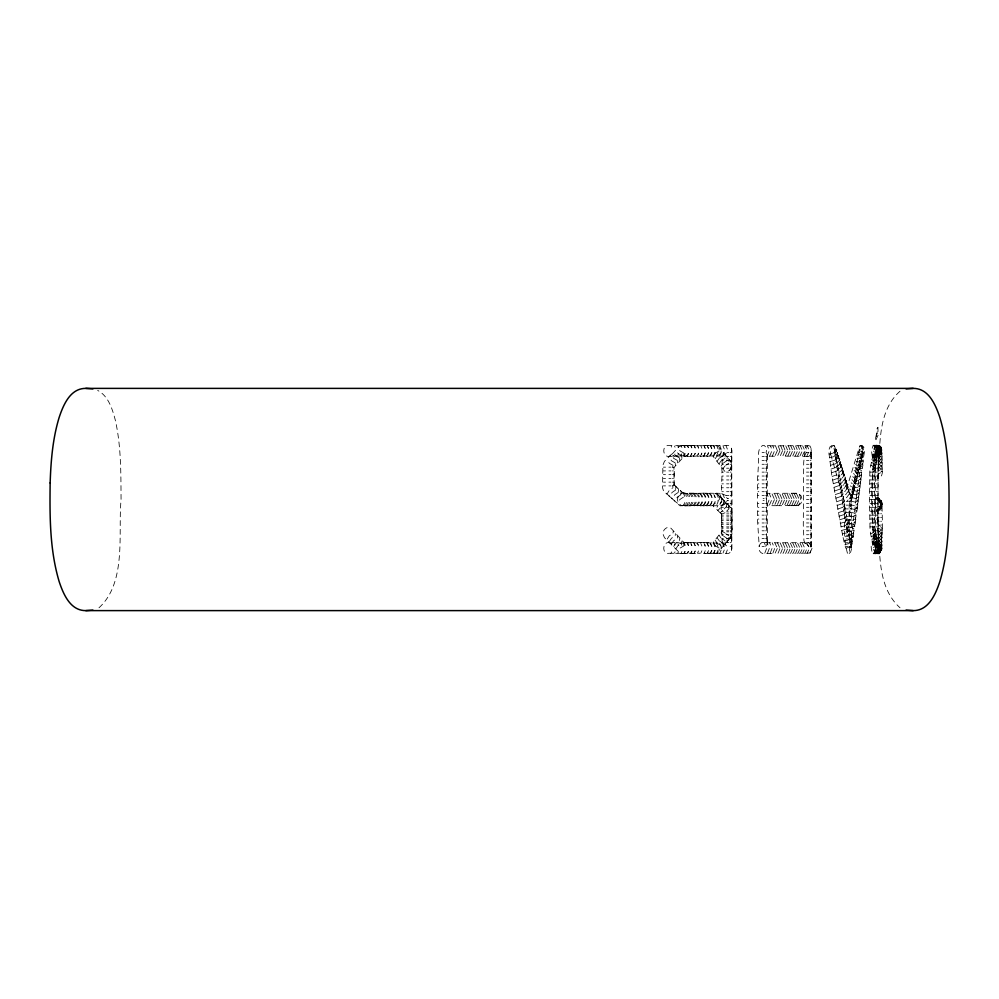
<?xml version="1.0" encoding="UTF-8"?>
<svg xmlns="http://www.w3.org/2000/svg" width="999" height="999" viewBox="0 0 999 999"><rect width="100%" height="100%" fill="white"/><g stroke="black" fill="none" stroke-linecap="round" stroke-linejoin="round"><path stroke-width="0.75" stroke-dasharray="5 3.75" d="M877.846 516.77L878.383 542.519M879.12 509.74L877.796 510.289L877.846 516.745M900.024 391.221C876.66 411.788 880.506 447.752 878.096 476.248L878.021 514.672M878.071 521.328C880.281 550.437 876.485 586.713 900.024 607.779M878.383 456.481L877.984 478.546L881.58 475.674L882.529 472.127L881.817 469.48L881.817 471.565L882.492 469.043L881.78 466.396L881.78 468.469L882.392 462.899L881.667 460.202L881.667 462.287L882.329 459.827L881.605 457.105L881.605 459.19L882.254 456.755L881.518 454.008L881.518 456.093L882.154 453.683L881.418 450.924L881.418 452.997L882.055 450.611L881.106 447.053L879.22 445.179L880.906 447.053L881.855 450.611L880.906 454.17L877.696 456.768L878.021 455.956M875.998 439.772L878.196 434.965L877.884 427.285L875.998 439.772L875.586 438.973M879.22 445.179L878.346 468.543M882.03 506.268L882.529 526.873L881.817 529.52L881.817 527.435L882.492 529.957L881.78 532.604L881.78 530.531L882.454 533.029L881.73 535.701L881.73 533.628L882.392 536.101L881.667 538.798L881.667 536.713L882.329 539.173L881.605 541.895L881.605 539.81L882.254 542.245L881.518 544.992L881.518 542.907L882.154 545.317L881.418 548.076L881.418 546.003L882.055 548.389L881.106 551.947L879.22 553.821L878.346 530.457M872.302 456.768L871.44 450.611L873.188 445.242L875.012 447.053L875.961 450.611L875.012 454.17L872.277 456.805L872.602 456.006C877.584 453.708 874.662 447.714 873.863 445.217C876.835 448.114 877.372 453.621 873.301 455.994L872.464 497.539L873.276 542.994L875.124 544.68L876.348 547.914M877.946 500.499L877.709 497.939L878.97 498.226M878.071 547.714L877.035 544.48L875.211 542.432L874.325 499.5L875.211 456.568L877.097 454.433L878.071 451.286M878.109 475.936L877.984 478.546M877.721 510.377L881.505 507.942L882.529 504.395L881.405 500.836M877.634 547.564L874.749 542.582C870.504 514.273 870.504 484.727 874.749 456.418L877.634 451.436M875.524 438.424L877.247 430.082M880.107 547.215L877.347 542.182L880.681 544.83L881.63 548.389L880.681 551.947L878.808 553.808L880.906 551.947L881.855 548.389L880.906 544.83L878.109 542.182L878.583 543.269M843.106 537.524L845.691 548.151L848.176 547.577M877.659 498.588L877.784 497.927M877.659 498.376L879.157 499.163M851.722 534.29L850.299 547.939L851.26 548.214M830.644 454.308L844.342 501.311C844.942 518.543 842.931 536.5 847.402 553.121L849.175 553.483C851.573 535.551 847.402 516.458 849.924 498.376L859.739 460.726M878.046 542.944L877.696 542.232L878.358 543.294M856.243 498.189L851.722 534.278M849.237 515.359L856.892 462.612L859.577 449.113L860.676 446.029L862 445.379L863.685 447.053L864.635 450.611L862.924 461.113L861.35 461.476M847.689 540.284L849.625 538.923L847.14 531.068L849.25 515.709M856.268 498.051L856.717 494.567M856.742 494.443L862.836 450.611L862 445.379M877.035 428.883L877.247 428.121M878.034 537.487L880.044 538.349M847.502 496.391L849.687 493.394L846.865 488.773L847.164 486.9L859.689 446.053M878.496 509.665L876.697 510.814L878.258 510.551M877.522 510.177L877.422 510.826L878.795 510.551M877.809 542.232L880.406 544.83L881.368 548.389L880.406 551.947L878.808 553.808M875.836 534.415L876.56 541.783L879.42 544.83L880.431 548.389L877.896 553.821L879.782 551.947L880.731 548.389L879.782 544.83L876.647 542.182L877.122 543.381M877.896 553.821L880.107 551.947L881.068 548.389L880.107 544.83L877.509 542.232M859.714 446.004L861.15 445.429L861.975 450.611L859.752 460.689M877.234 453.409L877.234 451.585L878.196 454.52L877.671 546.428L878.358 548.389L877.247 551.947L875.424 553.771L873.738 549.575L870.054 530.744L869.505 501.461L869.867 470.167L874.837 445.741M878.945 499.3L877.134 497.927L878.795 498.226L881.58 500.836M847.14 531.068L834.427 450.499L833.715 446.865L832.08 445.429L830.044 446.815L828.633 450.611L831.83 475.561L842.906 536.9L846.578 536.65M836.987 468.781L838.323 468.781L839.272 472.34L837.025 474.937M777.284 450.861L774.824 456.243M779.894 450.936L777.434 456.218L766.77 456.181L766.345 491.683L767.244 494.867L765.646 495.591M777.309 548.551L774.974 553.496L762.574 553.496C758.104 552.272 757.804 544.93 761.525 542.757L774.824 542.757L777.309 548.226M779.894 548.713L778.134 553.146L775.486 553.196M879.02 547.39L878.121 551.947L876.21 553.808L879.033 551.947L880.082 548.389L879.02 544.83L876.31 542.195L876.76 543.481M877.484 543.356L876.997 542.182L877.197 542.944M878.583 455.731L877.909 456.818M716.608 553.334L728.858 553.371L731.143 551.548L731.955 548.389L731.143 503.409L731.955 450.611L731.143 447.452L728.858 445.629L714.66 445.429M766.633 538.598L766.345 507.317L767.244 504.133L765.646 503.409M873.988 445.741L874.525 445.229L875.761 446.903L877.097 450.611L874.799 455.694M878.908 455.956L881.106 452.035M876.997 510.551L879.607 507.942L880.594 504.395L879.607 500.836L876.997 498.226C874.275 497.814 881.568 501.585 880.231 504.395C881.667 507.267 873.775 511.113 877.372 510.551L879.969 507.942L880.906 504.395L879.969 500.836L877.134 497.927M878.308 509.403L876.323 510.826L876.123 510.189M875.424 553.771L877.634 551.947L878.583 548.389L876.772 542.045M875.686 553.783L876.435 553.384M723.451 546.478L723.663 545.704L717.045 553.334L713.486 553.309M725.137 544.755L725.636 543.244L723.588 545.841M726.785 542.619L727.609 540.784L725.474 543.543M728.458 540.459L729.582 538.324L727.347 541.246M729.22 538.923C734.864 530.519 729.045 518.806 732.105 509.278L731.505 448.389M726.273 495.654L721.241 493.406L721.965 476.036L721.328 474.075L722.102 472.127C721.241 467.544 722.589 463.074 722.015 458.429L722.801 456.481L722.04 456.068L712.724 455.981M672.427 485.889L674.025 485.102L674.138 484.016L673.925 467.594L683.778 456.705L683.915 453.496M810.826 546.428L810.826 452.572M715.159 453.309L713.436 456.843L722.901 469.118L724.987 471.466L729.582 470.404L731.143 468.831L732.105 465.272L731.143 461.725L718.793 446.915L717.045 445.666L713.486 445.691M717.145 455.856L715.159 458.753M719.118 458.391L717.145 461.213M721.078 460.939L719.118 463.673M723.039 463.474L721.078 466.133M715.559 502.959C710.089 504.895 716.233 511.313 717.931 505.444M724.987 466.021L723.039 468.593M720.304 507.929L717.931 510.439L715.334 508.091M767.207 454.995L766.021 452.572L766.62 450.636L765.446 446.753L764.31 445.529L762.574 445.504C756.43 449.138 759.24 458.241 758.503 464.298L757.579 477.984L757.579 521.016L759.215 546.428M876.048 498.563L877.996 498.226L880.606 500.836L881.618 504.395L880.606 507.942M878.308 499.375L876.623 497.939L877.01 498.563M873.188 553.758L875.012 551.947L875.961 548.389L875.012 544.83C867.819 534.615 872.377 565.034 875.798 548.389M873.401 553.384L875.124 552.097L876.473 548.389M873.988 553.259L874.525 553.771L875.761 552.097L877.097 548.389M879.982 450.611L879.02 454.17L876.31 456.805L877.209 445.242L879.033 447.053L880.082 450.611L878.745 454.345L877.022 455.981M877.809 455.669L876.647 456.818L879.782 454.17L880.731 450.611L879.782 447.053L877.896 445.179L880.369 450.611L879.42 454.17L876.585 457.155L876.56 458.991M877.547 456.043L877.347 456.818L880.406 454.17L881.493 450.611L880.406 447.053L878.246 445.192L880.107 447.053L881.268 450.611L879.919 454.37M674.025 485.102L674.313 469.031L673.925 467.594L672.427 467.157M673.95 484.815L683.403 493.294L683.478 496.703M731.505 550.611L732.105 513.186L731.143 509.215L729.07 505.594L717.457 494.08L714.884 493.344M767.244 494.867L767.419 455.107L766.77 456.181M833.154 453.159L835.376 450.611L834.427 447.053L833.079 445.716M834.477 453.309L836.775 450.611L835.826 447.053L833.478 445.392L831.53 446.803L830.556 449.138L830.644 454.295M811.475 546.428L811.475 452.572M833.803 456.78L836.038 454.233L835.089 450.674L834.315 451.073M834.465 460.414L836.687 457.854L835.701 454.27L835.713 455.432M835.476 456.393L837.786 453.671L835.888 449.163L836.575 451.386M836.912 462.837L836.363 457.892L836.363 459.065M836.463 459.465L838.785 456.718L836.9 452.235L837.574 454.458M835.751 467.682L837.999 465.097L837.012 461.513L837.012 462.699L835.102 464.048M837.449 462.549L839.784 459.777M836.388 471.303L838.636 468.718L837.686 465.159L836.413 465.222M838.411 465.621L840.758 462.837L837.911 455.294L838.573 457.53M839.372 468.693L841.732 465.884L839.872 461.438L840.534 463.673M837.649 478.571L839.909 475.961L838.96 472.402L837.562 472.34M840.321 471.778L842.681 468.943M838.273 482.192L840.546 479.582L839.585 476.024L839.572 477.21M841.258 474.85L843.631 472.003L840.846 464.51L841.495 466.745M838.898 485.826L841.17 483.204L840.209 479.645L838.81 479.582M842.182 477.934L844.567 475.049M839.522 489.46L841.782 486.825L840.833 483.266L839.435 483.204M843.094 481.006L845.491 478.109L842.756 470.641L843.393 472.902M840.134 493.094L842.407 490.447L841.458 486.888L840.047 486.825M843.993 484.09L846.403 481.168M840.733 496.715L843.019 494.068L842.07 490.509L840.659 490.447M841.345 500.349L843.631 497.689L842.669 494.13L841.258 494.068M844.892 487.162L847.314 484.228M841.945 503.983L844.23 501.311L843.281 497.764L841.857 497.689M845.766 490.247L848.201 487.275L844.617 476.773L845.241 479.045M842.532 507.617L844.829 504.932L843.88 501.386L842.457 501.311M846.64 493.319L849.088 490.334M843.131 511.238L845.416 508.553L844.48 505.019L843.056 504.932M849.687 494.418L847.339 485.989L847.939 488.274M843.705 514.872L846.016 512.175L845.067 508.641L843.643 508.553M844.292 518.506L846.603 515.796L845.654 512.275L844.23 512.175M844.867 522.14L847.177 519.418L846.24 515.909L844.804 515.796M860.913 465.097L862.412 464.747L863.361 461.476L862.924 459.815L860.913 458.479M845.441 525.761L847.751 523.039L846.815 519.53L845.379 519.418M859.615 475.961L861.101 475.636L862.924 465.097L862.487 463.449L860.476 462.112M859.165 479.582L860.651 479.258L861.6 475.961L861.163 474.338L859.165 473.002M846.003 529.395L848.326 526.66L847.389 523.164L845.953 523.039M858.715 483.204L860.189 482.892L861.15 479.582L860.713 477.972L858.715 476.623M858.266 486.825L859.739 486.525L860.688 483.204L860.264 481.605L858.266 480.257M857.804 490.447L859.277 490.147L860.226 486.825L859.802 485.227L857.804 483.891M846.578 533.029L848.9 530.282L847.964 526.785L846.515 526.66M857.342 494.068L858.803 493.781L859.764 490.447L859.34 488.861L857.342 487.512M856.867 497.689L858.341 497.402L859.29 494.068L858.865 492.495L856.88 491.146M856.393 501.311L857.866 501.036L858.815 497.689L858.391 496.128L856.405 494.78M855.918 504.932L857.379 504.67L858.328 501.311L857.916 499.762L855.931 498.414M855.431 508.553L856.892 508.291L857.854 504.932L857.429 503.384L855.444 502.035M849.637 538.923L848.526 530.419L847.077 530.282M853.958 519.418L855.419 519.18L857.354 508.553L856.942 507.017L854.969 505.669M853.458 523.039L854.907 522.814L855.856 519.418L855.456 517.907L853.483 516.558M850.199 542.557L849.637 537.674L850.524 541.146L850.199 542.557L848.238 543.918M852.946 526.66L854.395 526.436L855.356 523.039L854.957 521.54L852.971 520.192M851.922 533.903L853.371 533.703L854.844 526.66L854.445 525.174L852.472 523.826M851.398 537.524L852.846 537.325L853.795 533.903L853.408 532.43L851.435 531.081M877.284 452.572L877.846 450.611L876.96 447.053L875.424 445.229M878.096 450.611L876.91 454.495M877.671 452.572L878.196 450.611L877.097 447.053M876.772 456.955L878.483 450.611M878.583 451.548L877.397 446.74M878.071 454.17L879.083 450.611L878.071 447.053M879.02 451.61L877.771 446.715M878.571 454.17L879.545 450.611L878.571 447.053M878.121 456.768L878.046 456.056M881.255 504.395L880.306 507.942L877.709 510.551M881.992 504.395L880.856 507.942L877.996 510.551M882.354 504.395L881.343 508.104M874.849 540.009L876.672 537.212L875.461 531.63M877.097 545.079L876.223 539.035M877.721 545.591L877.234 547.415L877.234 545.591M876.96 551.947L877.846 548.389L877.284 546.041L874.799 543.306M878.071 551.947L879.02 548.389L878.071 544.83M879.02 549.388L879.282 548.389M878.571 551.947L879.694 548.389L878.271 544.53M874.749 542.582L877.634 544.83M876.398 552.272L875.161 553.733L877.097 551.947L878.096 548.389L875.361 542.182L878.121 544.83L879.083 548.389M876.31 543.419L875.823 542.195L878.583 544.83M722.04 505.019L721.241 505.594L721.216 509.278L721.965 522.964L721.328 524.925L722.102 526.873C721.028 531.468 722.702 535.926 722.015 540.571L722.801 542.519L722.04 542.932L712.724 543.019M682.492 445.404L678.658 446.865L671.191 455.144M675.037 453.996L674.55 455.182M673.014 465.971L672.752 467.157M675.212 463.474L675.411 465.334M678.458 453.871L677.896 455.219M677.397 460.976L677.572 462.874M679.57 458.491L679.732 460.414M681.855 453.758L681.231 455.257M681.743 455.994L681.867 457.942M684.765 453.633L684.065 455.294M685.227 453.646L684.54 455.294M688.224 453.509L687.449 455.344M688.586 453.521L687.824 455.319M691.658 453.384L690.821 455.382M691.932 453.409L691.096 455.357M695.079 453.259L694.755 454.607M695.254 453.296L694.168 455.419M684.765 502.522L684.065 504.183M686.463 502.522L685.764 504.17M701.448 454.345L701.835 453.059L700.799 455.494M671.615 551.885L671.191 552.922M688.224 502.397L687.449 504.233M689.722 502.41L688.96 504.208M704.67 454.345L705.094 452.947M675.037 551.773L674.55 552.959M705.219 452.884L703.995 455.507M691.658 502.272L690.821 504.27M692.969 502.297L692.145 504.245M708.341 452.834L707.866 454.595M708.553 452.772L707.18 455.544M678.458 551.66L677.896 552.996M695.079 502.147L694.168 504.308M696.191 502.185L695.304 504.283M711.563 452.709L710.326 455.581M711.862 452.647L710.589 455.606M681.855 551.535L681.231 553.034M698.476 502.022L697.489 504.345M699.4 502.085L698.451 504.308M714.76 452.597L713.461 455.606M684.765 551.411L684.065 553.084M715.159 452.522L714.435 454.795M685.227 551.423L684.54 553.071M701.86 501.898L700.799 504.383M702.597 501.973L701.573 504.345M717.944 452.485L716.57 455.644M688.224 551.286L687.449 553.121M688.586 551.311L687.824 553.109M705.219 501.785L704.083 504.42M705.769 501.86L704.682 504.383M721.103 452.372L719.667 455.681M691.658 551.161L690.821 553.159M691.932 551.186L691.096 553.134M708.553 501.66L707.354 504.458M708.915 501.748L707.767 504.42M724.238 452.26L722.739 455.719M695.079 551.036L694.168 553.196M695.254 551.073L694.355 553.171M711.862 501.535L710.589 504.495M712.05 501.635L710.838 504.445M722.764 456.343L727.347 452.147M698.476 550.911L697.489 553.234L704.095 553.296M715.159 501.411L713.81 504.532M701.86 550.786L700.811 553.246M718.244 501.423L716.907 504.52M704.67 552.135L705.219 550.674M721.315 501.311L719.917 504.545M708.553 550.549L707.18 553.296M724.362 501.211L722.901 504.582M711.563 550.499L710.426 553.221L708.403 553.571M711.862 550.424L710.626 553.271L707.205 553.271M714.76 550.374L713.561 553.259M715.159 550.299L713.848 553.309L710.426 553.221M717.944 550.262L716.695 553.271M719.143 549.188L719.143 550.474M721.141 546.79L721.141 548.014M721.103 550.149L719.829 553.246M723.114 544.38L723.114 545.554M725.087 541.982L725.087 543.081M727.06 539.585L727.06 540.621M724.238 550.037L722.964 553.184M729.008 537.175L728.82 537.962M727.347 549.925L726.011 553.234M766.47 503.409L766.558 499.65M782.454 451.024L780.182 456.106L777.572 456.131M784.977 451.136L782.766 456.068L780.169 456.143M787.487 451.248L785.314 456.031L782.741 456.156M774.437 499.675L772.065 505.057M789.959 451.348L787.836 455.994M776.985 499.775L774.662 505.019M792.394 451.461L790.334 455.969M779.495 499.887L777.234 504.994M794.804 451.573L792.806 455.931M781.992 499.987L779.769 504.957M797.19 451.698L795.241 455.894M784.465 500.099L782.292 504.932M799.55 451.81L797.652 455.856M786.9 500.199L784.777 504.895M801.872 451.923L800.037 455.819M789.31 500.299L787.249 504.857M804.17 452.035L802.384 455.794M791.695 500.412L789.685 504.832M806.43 452.147L804.707 455.756M808.666 452.26L806.992 455.719M794.055 500.524L792.095 504.795M796.39 500.624L794.467 504.757M782.454 548.801L780.694 553.184L778.134 553.146M798.688 500.736L796.827 504.732M784.977 548.913L783.228 553.209L780.694 553.184M787.487 549.025L785.763 553.196L783.228 553.209M789.959 549.138L788.298 553.159L785.763 553.196M792.394 549.25L790.733 553.196L788.298 553.159M794.804 549.363L793.169 553.221L790.733 553.196M797.19 549.475L795.579 553.209L793.169 553.221M799.55 549.587L798.001 553.171L795.579 553.209M801.872 549.7L800.311 553.221L798.001 553.171M804.17 549.812L802.622 553.234L800.311 553.221M806.43 549.925L804.932 553.234L802.622 553.234M808.666 550.037L807.217 553.184L804.932 553.234M841.782 478.721L841.121 479.383M842.719 481.743L842.02 482.455M843.656 484.777L842.906 485.526M844.567 487.799L843.78 488.586M845.479 490.834L844.642 491.658M846.378 493.856L845.504 494.73M847.252 496.878L846.34 497.802M848.126 499.937L847.177 500.874M878.071 456.768L880.681 454.17L881.63 450.611L880.681 447.053L878.596 445.229M715.159 546.478L713.436 542.157L721.977 531.231L724.987 532.979M878.583 454.17L875.823 456.805L876.76 455.519M877.097 453.921L876.91 456.193M877.634 452.984L878.121 451.498M876.772 456.693L875.461 467.37M878.121 452.947L878.571 451.361M876.435 459.478L876.21 461.788M878.583 452.897L879.033 451.423M876.086 462.25L875.074 470.167M880.107 451.785L879.008 454.458M880.406 451.848L879.32 454.458M875.349 467.794L875.349 531.206M880.681 451.91L879.607 454.445M874.962 470.566L874.699 471.191L876.672 461.788L874.849 458.991M880.306 505.444L879.132 508.254M880.606 505.506L879.457 508.254M880.856 505.581L879.807 508.154M881.081 505.644L878.558 509.428M881.255 505.719L880.231 508.166M881.255 506.218L881.78 504.395L880.856 500.836L878.258 498.226M881.58 505.931L880.394 508.179M876.96 551.336L877.634 549.213M877.247 551.336L878.071 549.063M876.76 552.297L878.121 549.275M878.571 549.138L877.409 552.122M878.121 550.724L878.845 548.389L878.121 546.053M878.583 550.674L879.033 549.2M879.42 549.45L878.271 552.247M879.782 549.512L878.658 552.247M880.107 549.562L879.008 552.247M880.406 549.625L879.32 552.235M880.681 549.687L879.607 552.235M880.906 549.75L879.869 552.222M881.106 549.812L880.094 552.222M717.757 510.439L721.465 514.11L721.977 531.231M726.248 503.409L721.927 505.132M876.41 456.768L876.185 455.944M873.301 455.994L872.951 456.805L875.698 454.17L876.647 450.611L875.698 447.053L873.863 445.217M875.698 547.976L874.462 544.692L872.602 542.994L872.951 542.195L875.698 544.83L876.647 548.389L875.698 551.947L873.863 553.783M875.886 497.927L875.224 504.395L875.948 510.826M726.535 506.543L724.175 508.891M877.409 454.345L878.071 452.859M878.571 452.809L877.771 454.508M876.523 552.097L877.097 550.799M876.935 552.022L877.534 550.686M878.571 550.586L877.771 552.285M675.961 486.563L675.636 489.46M677.759 488.099L678.658 489.298L678.259 491.87M680.244 490.359L681.243 491.658L680.881 494.293M719.405 496.79L719.317 499.637L716.658 501.848M721.79 499.163L721.715 501.998L719.18 504.195M724.163 501.548L724.088 504.358L721.69 506.543M726.523 503.933L726.523 506.481M728.87 506.306L728.87 508.766M767.207 544.005L765.659 546.428M878.121 447.053L875.686 445.217L877.534 447.053L878.583 450.611L877.634 454.17L874.749 456.418M727.384 460.389L723.688 462.837M728.908 508.891L726.548 511.238L728.808 511.238M877.209 445.242L877.846 446.74M880.431 450.611L878.246 445.192M874.874 456.805L877.534 454.033L877.572 452.572M878.121 454.17L875.461 456.768L875.149 456.118M875.861 456.768L875.574 456.006M860.189 458.341L860.876 457.842M875.274 542.232L875.611 542.944M671.615 454.108L664.435 461.351L662.874 465.272L662.549 487.762L663.761 491.783L667.107 493.881L669.442 490.109L672.901 487.762M871.727 459.69L873.888 460.639M872.801 454.27L874.649 455.057M851.61 497.49L852.209 495.367L850.037 493.394M857.754 467.782L858.728 467.07M807.217 553.184L810.027 552.971L811.313 548.389L810.289 544.63L808.541 542.607L774.924 542.819M785.289 456.131L808.541 456.393L810.289 454.37L811.313 450.611L810.576 446.928L808.715 445.442L805.406 447.577L803.696 462.35L803.296 524.925L803.933 540.571L806.43 546.853M667.195 539.01L669.367 535.701L672.926 533.728M669.367 541.47L671.528 538.174L675.124 536.163M671.528 543.943L673.688 540.634L677.322 538.611M673.688 546.403L675.836 543.106L679.507 541.058M675.836 548.863L677.984 545.579L681.68 543.506M683.915 545.504L683.778 542.295L670.928 528.196C666.92 525.661 662.974 529.757 662.874 533.728L664.435 537.649L677.984 551.136L680.107 548.051L683.853 545.941M873.563 456.718L874.912 456.481M697.489 455.457L698.551 453.171L698.114 454.607M704.083 455.532L704.77 454.595M769.567 456.206L772.04 450.611L770.866 446.753L769.705 445.542L764.759 445.804M704.77 552.372L703.995 553.284L705.381 553.596M767.095 504.707L769.242 499.537L767.095 494.293M769.442 505.082L771.865 499.575L769.442 493.918M764.759 553.196L766.633 548.401L764.26 542.769M767.507 553.159L769.342 548.389L767.02 542.819M770.192 553.171L772.04 548.389L769.567 542.794M772.839 553.196L774.687 548.414L772.202 542.769M877.959 454.333L876.735 455.594M878.271 454.47L879.694 450.611L878.271 446.753M875.062 445.542L877.247 447.053M876.323 445.741L876.722 445.217L878.583 447.053M876.722 445.217L876.21 445.192M766.133 498.526L766.47 495.591M729.582 470.404L731.718 465.272L730.144 460.714M726.523 501.461L727.372 500.474M706.455 543.094L713.224 542.794M696.902 543.256L697.564 542.557L703.471 542.707M700.112 542.707L704.07 542.532M703.883 542.532L710.701 542.607M680.656 445.679L667.195 445.604C660.963 447.577 663.998 458.778 670.054 456.006L670.579 455.457M670.054 456.006L671.041 456.543L673.925 455.494M673.451 456.006L674.35 456.555L677.26 455.532M676.798 456.043L677.672 456.568L680.581 455.569M680.157 456.043L683.89 455.619M684.053 456.493L686.887 455.619M684.889 456.393L687.175 455.656M690.434 455.694L690.746 456.518L693.681 455.731M693.581 455.706L693.681 456.368M696.902 455.744L697.564 456.443L700.199 455.794M703.296 455.856L704.07 456.468M703.471 455.831L700.711 456.468M706.455 455.906L707.379 456.443M703.296 456.293L706.73 455.881M709.602 455.944L713.161 455.969M709.952 455.919L707.105 456.443M683.516 504.47C682.642 507.592 691.932 504.507 694.53 505.831M685.014 504.545L684.315 505.307L685.014 505.831M686.887 504.507C685.951 507.242 694.642 504.945 697.065 505.482L697.664 504.707M688.211 504.582L687.524 505.494M690.247 504.545L689.547 505.482M691.383 504.62L690.721 505.506M693.581 504.595L692.906 505.482M694.53 504.67L693.905 505.506M696.902 504.632C694.992 506.893 699.899 504.882 700.786 505.831M700.199 504.682L700.199 505.831L703.496 505.656M700.786 504.745L700.199 505.519M703.471 504.72L702.884 505.506L703.883 505.831M703.883 504.782L703.321 505.531M706.73 504.77L706.156 505.506L706.955 505.819M706.955 504.82L706.605 505.656M709.715 505.656L709.952 504.807M713.161 504.857L713.049 505.806L721.241 505.594M670.579 543.543L670.054 542.994C663.998 540.222 660.963 551.423 667.195 553.396L670.579 553.234M670.579 553.334L673.925 553.271M684.053 542.507L690.434 543.306M684.889 542.607L687.175 542.607M687.412 542.494L690.434 542.594M690.746 542.482L693.681 542.632M719.143 448.526L719.143 449.812M721.141 450.986L721.141 452.21M723.114 453.446L723.114 454.62M725.087 455.919L725.087 457.018M727.06 458.379L727.06 459.415M729.008 460.851L729.008 461.825M673.251 531.193L673.014 533.029M675.411 533.666L675.212 535.526M677.572 536.126L677.397 538.024M679.732 538.586L679.57 540.509M681.867 541.058L681.743 543.006M809.078 456.131L811.051 454.17L812 450.611L810.027 446.029M730.144 538.286L732.105 533.728L732.105 511.238L731.143 507.679L729.07 505.594M776.835 505.694L766.795 505.656M779.27 505.706L776.96 505.606M829.482 457.867L833.278 456.78M781.68 505.719L779.37 505.644M862.786 454.17L862.249 454.695L862.711 452.322L860.763 450.611M860.738 463.336L860.164 463.911L860.639 461.55L858.653 459.777M859.315 469.443L858.715 470.054L859.215 467.694L857.192 465.884M873.988 456.518L876.348 454.17L877.297 450.611L876.348 447.053L874.525 445.229M857.854 475.561L857.229 476.186L857.729 473.838L855.681 472.003M877.509 456.768L880.107 454.17L881.068 450.611L879.607 446.765M857.105 478.608L856.455 479.258L856.98 476.91L854.907 475.049M876.223 459.965L877.384 456.193L876.91 454.408M856.343 481.668L855.693 482.33L856.218 479.995L854.12 478.109M854.794 487.774L854.108 488.461L854.644 486.138L852.522 484.228M853.995 490.834L853.296 491.533L853.845 489.21L851.697 487.275M853.196 493.893L852.484 494.605L853.034 492.282L850.873 490.334M851.648 497.677L852.384 496.94M851.548 499.999L850.811 500.736L851.385 498.439L850.411 497.589L848.351 499.475M810.027 552.971L812 548.389L811.051 544.83L809.078 542.869M878.471 510.551L881.081 507.942L882.217 504.395L881.255 500.836L878.471 498.226M878.658 510.551L881.455 507.892L881.455 506.268M849.175 553.483L850.711 551.947L851.672 548.389L851.16 546.503L853.271 537.524L852.884 536.063L850.911 534.715M874.525 553.771L876.348 551.947L877.297 548.389L876.323 542.232M876.722 553.783L878.583 551.947M788.91 505.731L789.547 505.307L781.942 505.581M791.22 505.756L791.957 505.269L789.098 505.606M793.543 505.756L794.342 505.232L791.42 505.619M795.891 505.756L796.702 505.194L793.768 505.606M670.054 542.994L674.35 542.445L677.26 543.468M676.798 542.957L677.672 542.432L680.581 543.431M680.157 542.957L683.89 543.381M683.516 542.981L684.452 542.507M862.249 454.233L863.685 453.858M861.762 457.854L863.261 457.48M876.048 453.646L877.247 452.959M860.489 468.718L861.975 468.369M860.052 472.34L861.538 472.003M880.581 453.371L881.205 452.997M880.356 456.755L881.293 456.093M880.456 459.827L881.38 459.19M880.544 462.899L881.443 462.287M880.619 465.971L881.505 465.372M880.681 469.043L881.543 468.469M880.731 472.127L881.58 471.565M854.944 512.175L856.405 511.925M854.457 515.796L855.906 515.559M852.434 530.282L853.883 530.069M847.127 536.65L849.063 535.302M850.998 541.033L852.322 540.958M850.649 544.492L851.785 544.58L851.822 543.331L850.199 542.295M848.775 547.552L849.812 546.59M873.663 531.63L874.962 530.519M874.075 534.415L875.349 533.329M880.818 529.957L881.58 529.52M874.462 537.212L875.723 536.151M880.793 533.029L881.543 532.604M880.756 536.101L881.505 535.701M875.224 542.807L876.435 541.783M880.718 539.173L881.443 538.798M875.586 545.591L876.772 544.592M880.656 542.245L881.38 541.895M875.936 548.389L877.097 547.415M881.493 548.389L880.519 545.317L881.293 544.992M880.506 548.389L881.205 548.076M770.192 445.829L807.354 445.679M722.652 510.414L720.379 512.749M724.987 512.787L721.465 514.11M829.932 461.65L833.928 460.414M830.494 465.359L834.577 464.048M831.031 469.08L835.214 467.682M831.568 472.789L835.863 471.303M832.167 476.461L836.488 474.937M832.804 480.082L837.125 478.571M833.428 483.703L837.749 482.192M834.053 487.325L838.361 485.826M834.677 490.946L838.985 489.46M835.289 494.567L839.597 493.094M835.901 498.189L840.196 496.715M836.513 501.81L840.796 500.349M837.137 505.419L841.395 503.983M837.761 509.028L841.995 507.617M838.373 512.624L842.582 511.238M838.998 516.221L843.168 514.872M839.61 519.817L843.743 518.506M840.246 523.401L844.317 522.14M840.946 526.91L844.892 525.761M841.645 530.432L845.454 529.395M876.31 455.494L875.299 456.818M877.122 455.619L876.647 456.818M877.721 455.969L878.358 455.706M716.071 494.055L716.071 493.194L721.241 493.406M835.713 454.295L834.852 454.695M836.325 457.904L835.351 458.179M836.975 461.526L835.851 461.663M839.547 476.011L838.186 475.961M859.315 461.538L860.164 460.914M858.528 464.672L859.452 463.986M881.106 450.999L880.506 450.611M857.991 470.142L856.967 470.841M875.936 457.205L874.4 458.229M881.293 454.008L880.581 453.683M857.254 473.214L856.18 473.901M875.574 460.015L873.95 461.026M879.944 457.579L878.121 458.479M881.38 457.105L880.656 456.755M856.493 476.286L855.419 476.96M875.199 462.824L873.488 463.823M879.12 461.326L880.044 460.651M881.443 460.202L880.718 459.827M854.819 480.019L855.718 479.358M874.824 465.634L873.051 466.62M878.421 464.21L880.131 463.723M854.944 482.43L853.908 483.079M874.425 468.456L872.639 469.43M881.443 463.336L880.756 462.899M854.157 485.502L853.109 486.138M874.025 471.266L872.726 472.19M879.27 467.482L880.206 466.783M881.543 466.396L880.793 465.971M853.346 488.573L852.322 489.198M880.281 469.855L878.021 470.904M881.543 469.505L880.818 469.043M852.534 491.645L851.523 492.257M880.331 472.927L877.959 474.013M851.71 494.717L850.723 495.317M850.873 497.802L849.924 498.376M850.024 500.874L849.15 501.411M849.063 534.053L848.351 534.453M873.089 532.792L870.716 533.841M873.501 535.576L871.215 536.6M880.419 530.744L878.371 531.743M873.888 538.361L871.752 539.36M878.421 534.79L880.406 533.816M874.275 541.158L872.314 542.095M880.369 536.888L878.496 537.837M874.649 543.943L872.864 544.83M880.319 539.947L878.645 540.846M875.012 546.74L873.426 547.564M880.269 543.019L878.795 543.856M875.361 549.525L874 550.299M880.194 546.091L878.945 546.903M879.095 549.912L880.119 549.163M698.501 493.344L703.883 493.169M705.232 493.344L709.715 493.344M695.217 493.344L702.547 493.344M703.471 494.28L703.471 493.169L708.578 493.344M682.779 492.669L686.163 493.543L696.116 493.344L697.664 494.293M684.315 505.457L681.817 505.856L678.583 503.484L677.297 499.5L678.583 495.516L681.817 493.144L694.53 493.169M718.993 450.999L715.421 453.059M720.966 453.484L717.494 455.494M722.939 455.956L719.567 457.942M675.549 490.109L672.065 492.457L669.805 496.241L666.133 493.581M724.899 458.429L721.64 460.389M678.184 492.457L674.687 494.805L672.402 498.613L668.806 495.954M680.806 494.805L677.297 497.152L674.974 500.974L671.478 498.339M728.795 463.374L725.736 465.272M683.428 497.152L679.882 499.5L677.609 503.284L674.05 500.686M832.629 453.159L829.058 454.095M846.016 533.029L842.444 533.903M847.127 540.284L844.018 541.046M847.676 543.918L844.854 544.605M772.202 456.231L774.687 450.636L772.839 445.804M98.976 607.779C126.935 582.342 117.932 533.141 121.066 499.5C120.879 473.026 121.166 446.191 115.335 420.217C112.363 409.091 108.566 396.178 97.665 390.384M796.128 505.569L798.613 505.344L800.836 500.087L799.924 495.629L798.139 493.231L766.795 493.344M709.952 494.193L709.952 493.206L714.997 493.344M878.046 461.613L880.369 462.112M878.071 464.697L879.045 464.398M878.084 467.794L880.419 468.256M708.403 445.429L711.95 445.442M837.624 465.147L837.661 466.321M798.139 505.769L801.123 503.059L802.085 499.5L801.123 495.941L798.139 493.231M700.749 445.729L704.095 445.704L704.77 446.628M705.381 445.404L703.983 445.704L705.219 448.326M707.18 445.704L708.691 445.429M710.351 445.716L713.848 445.691L715.159 448.701M698.551 448.039L697.489 445.766L702.11 445.404M690.247 542.594L690.933 542.482M682.754 505.444L680.107 505.856L676.66 503.059M692.319 445.392L688.786 445.404M693.98 445.716L697.502 445.741M680.656 553.321L673.925 553.321M682.017 553.596L689.073 553.596M687.412 456.506L690.933 456.518M696.665 456.031L693.581 456.368M685.027 505.656L686.163 505.457M695.217 505.656L696.253 505.469M694.118 553.296L687.137 553.271M701.947 505.656L702.884 505.506M705.232 505.656L706.43 505.531M708.366 505.656L709.502 505.407M683.666 445.729L687.462 445.716M705.194 553.596L707.367 553.296L708.066 552.122M699.312 505.656L697.065 505.482M703.471 505.831L705.631 505.656M706.73 505.819L708.578 505.656M709.952 505.794L712.836 505.656M876.435 433.341L877.247 433.341M878.945 452.097L880.194 452.909M727.222 452.572L728.808 452.572M730.169 452.572L731.143 452.572M762.075 452.572L764.285 452.572M806.493 452.572L808.703 452.572M810.077 452.572L811.051 452.572M860.738 454.845L858.591 454.408M726.585 456.481L728.808 456.481M730.169 456.481L731.143 456.481M762.075 456.481L764.285 456.481M765.646 456.481L766.633 456.481M806.493 456.481L808.703 456.481M810.077 456.481L811.051 456.481M876.273 456.481L877.247 456.481M722.539 460.389L723.388 460.389M726.585 460.389L728.808 460.389M730.169 460.389L731.143 460.389M762.075 460.389L764.285 460.389M765.646 460.389L766.633 460.389M806.493 460.389L808.703 460.389M810.077 460.389L811.051 460.389M873.326 460.389L874.912 460.389M876.273 460.389L877.247 460.389M722.364 464.298L723.388 464.298M726.585 464.298L728.808 464.298M730.169 464.298L731.143 464.298M762.075 464.298L764.285 464.298M765.646 464.298L766.633 464.298M806.493 464.298L808.703 464.298M810.077 464.298L811.051 464.298M873.151 464.298L874.912 464.298M876.273 464.298L877.247 464.298M663.398 467.157L665.521 467.157M668.88 467.157L671.003 467.157M722.24 468.206L723.388 468.206M726.585 468.206L728.808 468.206M730.169 468.206L731.143 468.206M762.075 468.206L764.285 468.206M765.646 468.206L766.633 468.206M806.493 468.206L808.703 468.206M810.077 468.206L811.051 468.206M873.014 468.206L874.912 468.206M876.273 468.206L877.247 468.206M663.398 470.904L665.521 470.904M668.88 470.904L671.003 470.904M672.427 470.904L673.363 470.904M722.102 472.127L723.388 472.127M726.585 472.127L728.808 472.127M730.169 472.127L731.143 472.127M762.075 472.127L764.285 472.127M765.646 472.127L766.633 472.127M806.493 472.127L808.703 472.127M810.077 472.127L811.051 472.127M870.017 472.127L874.912 472.127M876.273 472.127L877.247 472.127M858.578 473.002L855.581 472.34M663.398 474.65L665.521 474.65M668.88 474.65L671.003 474.65M672.427 474.65L673.363 474.65M721.965 476.036L723.388 476.036M726.585 476.036L728.808 476.036M730.169 476.036L731.143 476.036M758.129 476.036L758.865 476.036M762.075 476.036L764.285 476.036M765.646 476.036L766.633 476.036M806.493 476.036L808.703 476.036M810.077 476.036L811.051 476.036M870.017 476.036L872.227 476.036M872.726 476.036L874.912 476.036M876.273 476.036L877.247 476.036M663.398 478.396L665.521 478.396M668.88 478.396L671.003 478.396M672.427 478.396L673.363 478.396M721.927 479.945L723.388 479.945M726.585 479.945L728.808 479.945M730.169 479.945L731.143 479.945M758.104 479.945L758.865 479.945M762.075 479.945L764.285 479.945M765.646 479.945L766.633 479.945M806.493 479.945L808.703 479.945M810.077 479.945L811.051 479.945M870.017 479.945L872.227 479.945M872.689 479.945L874.912 479.945M876.273 479.945L877.247 479.945M663.398 482.142L665.521 482.142M668.88 482.142L671.003 482.142M672.427 482.142L673.363 482.142M721.902 483.853L723.388 483.853M726.585 483.853L728.808 483.853M730.169 483.853L731.143 483.853M758.066 483.853L758.865 483.853M762.075 483.853L764.285 483.853M765.646 483.853L766.633 483.853M806.493 483.853L808.703 483.853M810.077 483.853L811.051 483.853M870.017 483.853L872.227 483.853M872.689 483.853L874.912 483.853M876.273 483.853L877.247 483.853M834.452 445.679L846.54 485.839M663.398 485.889L665.521 485.889M668.88 485.889L671.003 485.889M721.877 487.762L723.388 487.762M726.585 487.762L728.808 487.762M730.169 487.762L731.143 487.762M758.041 487.762L758.865 487.762M762.075 487.762L764.285 487.762M765.646 487.762L766.633 487.762M806.493 487.762L808.703 487.762M810.077 487.762L811.051 487.762M870.017 487.762L872.227 487.762M872.689 487.762L874.912 487.762M876.273 487.762L877.247 487.762M845.791 485.339L847.427 488.911M721.84 491.683L723.388 491.683M726.585 491.683L728.808 491.683M730.169 491.683L731.143 491.683M758.016 491.683L758.865 491.683M762.075 491.683L764.285 491.683M765.646 491.683L766.633 491.683M806.493 491.683L808.703 491.683M810.077 491.683L811.051 491.683M870.017 491.683L872.227 491.683M872.689 491.683L874.912 491.683M876.273 491.683L877.247 491.683M726.585 495.591L728.808 495.591M730.169 495.591L731.143 495.591M757.991 495.591L758.865 495.591M762.075 495.591L764.285 495.591M806.493 495.591L808.703 495.591M810.077 495.591L811.051 495.591M870.017 495.591L872.227 495.591M872.689 495.591L874.912 495.591M876.273 495.591L877.247 495.591M727.572 498.526L728.671 498.526M763.049 498.526L764.16 498.526M806.493 499.5L808.703 499.5M810.077 499.5L811.051 499.5M870.017 499.5L872.227 499.5M872.689 499.5L874.912 499.5M876.273 499.5L877.247 499.5M727.572 500.474L728.671 500.474M763.049 500.474L764.16 500.474M846.228 501.386L848.363 501.386M849.774 501.386L850.711 501.386M726.585 503.409L728.808 503.409M730.169 503.409L731.143 503.409M757.991 503.409L758.865 503.409M762.075 503.409L764.285 503.409M806.493 503.409L808.703 503.409M810.077 503.409L811.051 503.409M870.017 503.409L872.227 503.409M872.689 503.409L874.912 503.409M876.273 503.409L877.247 503.409M846.228 505.144L848.363 505.144M849.774 505.144L850.711 505.144M877.971 506.268L879.22 506.268M880.643 506.268L881.58 506.268M721.84 507.317L723.388 507.317M726.585 507.317L728.808 507.317M730.169 507.317L731.143 507.317M758.016 507.317L758.865 507.317M762.075 507.317L764.285 507.317M765.646 507.317L766.633 507.317M806.493 507.317L808.703 507.317M810.077 507.317L811.051 507.317M870.017 507.317L872.227 507.317M872.689 507.317L874.912 507.317M876.273 507.317L877.247 507.317M846.228 508.903L848.363 508.903M849.774 508.903L850.711 508.903M877.996 510.014L879.22 510.014M880.643 510.014L881.58 510.014M721.877 511.238L723.388 511.238M730.169 511.238L731.143 511.238M758.041 511.238L758.865 511.238M762.075 511.238L764.285 511.238M765.646 511.238L766.633 511.238M806.493 511.238L808.703 511.238M810.077 511.238L811.051 511.238M870.017 511.238L872.227 511.238M872.689 511.238L874.912 511.238M876.273 511.238L877.247 511.238M846.228 512.662L848.363 512.662M849.774 512.662L850.711 512.662M726.673 513.111L728.795 513.111M730.207 513.111L731.143 513.111M877.821 513.761L879.22 513.761M880.643 513.761L881.58 513.761M721.902 515.147L723.388 515.147M726.585 515.147L728.808 515.147M730.169 515.147L731.143 515.147M758.066 515.147L758.865 515.147M762.075 515.147L764.285 515.147M765.646 515.147L766.633 515.147M806.493 515.147L808.703 515.147M810.077 515.147L811.051 515.147M870.017 515.147L872.227 515.147M872.689 515.147L874.912 515.147M876.273 515.147L877.247 515.147M846.228 516.421L848.363 516.421M849.774 516.421L850.711 516.421M721.877 516.858L723.313 516.858M726.673 516.858L728.795 516.858M730.207 516.858L731.143 516.858M877.846 517.507L879.22 517.507M880.643 517.507L881.58 517.507M721.927 519.055L723.388 519.055M726.585 519.055L728.808 519.055M730.169 519.055L731.143 519.055M758.104 519.055L758.865 519.055M762.075 519.055L764.285 519.055M765.646 519.055L766.633 519.055M806.493 519.055L808.703 519.055M810.077 519.055L811.051 519.055M870.017 519.055L872.227 519.055M872.689 519.055L874.912 519.055M876.273 519.055L877.247 519.055M846.228 520.179L848.363 520.179M849.774 520.179L850.711 520.179M721.915 520.604L723.313 520.604M726.673 520.604L728.795 520.604M730.207 520.604L731.143 520.604M877.884 521.253L879.22 521.253M880.643 521.253L881.58 521.253M721.965 522.964L723.388 522.964M726.585 522.964L728.808 522.964M730.169 522.964L731.143 522.964M758.129 522.964L758.865 522.964M762.075 522.964L764.285 522.964M765.646 522.964L766.633 522.964M806.493 522.964L808.703 522.964M810.077 522.964L811.051 522.964M870.017 522.964L872.227 522.964M872.726 522.964L874.912 522.964M876.273 522.964L877.247 522.964M846.228 523.951L848.363 523.951M849.774 523.951L850.711 523.951M721.977 524.35L723.313 524.35M726.673 524.35L728.795 524.35M730.207 524.35L731.143 524.35M879.22 524.999L878.009 524.999L880.331 526.073M880.643 524.999L881.58 524.999M870.017 526.873L872.726 526.81L874.025 527.734M722.102 526.873L723.388 526.873M726.585 526.873L728.808 526.873M730.169 526.873L731.143 526.873M762.075 526.873L764.285 526.873M765.646 526.873L766.633 526.873M806.493 526.873L808.703 526.873M810.077 526.873L811.051 526.873M872.864 526.873L874.912 526.873M876.273 526.873L877.247 526.873M881.58 527.435L880.731 526.873M846.228 527.709L848.363 527.709M849.774 527.709L850.711 527.709M722.115 528.096L723.313 528.096M726.673 528.096L728.795 528.096M730.207 528.096L731.143 528.096M872.639 529.57L874.425 530.544M722.24 530.794L723.388 530.794M726.585 530.794L728.808 530.794M730.169 530.794L731.143 530.794M762.075 530.794L764.285 530.794M765.646 530.794L766.633 530.794M806.493 530.794L808.703 530.794M810.077 530.794L811.051 530.794M873.014 530.794L874.912 530.794M876.273 530.794L877.247 530.794M846.228 531.468L848.363 531.468M849.774 531.468L850.711 531.468M726.673 531.843L728.795 531.843M730.207 531.843L731.143 531.843M873.051 532.38L874.824 533.366M722.364 534.702L723.388 534.702M726.585 534.702L728.808 534.702M730.169 534.702L731.143 534.702M762.075 534.702L764.285 534.702M765.646 534.702L766.633 534.702M806.493 534.702L808.703 534.702M810.077 534.702L811.051 534.702M873.151 534.702L874.912 534.702M876.273 534.702L877.247 534.702M846.228 535.227L848.363 535.227M849.774 535.227L850.711 535.227M873.488 535.177L875.199 536.176M873.95 537.974L875.574 538.985M722.539 538.611L723.388 538.611M726.585 538.611L728.808 538.611M730.169 538.611L731.143 538.611M762.075 538.611L764.285 538.611M765.646 538.611L766.633 538.611L767.419 543.893L767.244 504.133M806.493 538.611L808.703 538.611M810.077 538.611L811.051 538.611M873.326 538.611L874.912 538.611M876.273 538.611L877.247 538.611M846.228 538.985L848.363 538.985M849.774 538.985L850.711 538.985M881.38 539.81L880.456 539.173M874.4 540.771L875.936 541.795M726.585 542.519L728.808 542.519M730.169 542.519L731.143 542.519M762.075 542.519L764.285 542.519M765.646 542.519L766.633 542.519M806.493 542.519L808.703 542.519M810.077 542.519L811.051 542.519M874.912 542.519L873.563 542.282M876.273 542.519L877.247 542.519M846.228 542.744L848.363 542.744M849.774 542.744L850.711 542.744M722.764 542.657L727.222 546.428L728.808 546.428M730.169 546.428L731.143 546.428M762.075 546.428L764.285 546.428M808.703 546.428L806.692 543.943L804.682 543.156M810.077 546.428L811.051 546.428M846.228 546.503L848.363 546.503M849.774 546.503L851.26 546.965M852.646 490.322L856.305 491.146M705.194 445.404L707.417 445.741L708.553 448.451M692.132 445.392L694.118 445.704M690.771 445.704L685.489 445.442M684.452 456.493L683.516 456.019M696.665 542.969L694.13 542.507L693.581 543.294M682.017 445.404L684.115 445.729M690.546 553.296L695.604 553.583L697.502 553.259L698.201 552.122M685.851 553.558L680.107 553.309L678.096 551.161M687.687 456.506L686.525 456.006M859.315 450.861L861.163 451.211M857.866 457.967L860.314 458.479M857.142 461.513L859.889 462.112M856.543 465.109L859.465 465.734M856.056 468.718L859.028 469.368M855.119 475.961L858.129 476.623M854.644 479.582L857.679 480.257M854.17 483.204L857.229 483.891M853.683 486.825L856.767 487.512M852.696 494.068L855.831 494.78M852.197 497.689L855.356 498.414M851.697 501.311L854.882 502.035M851.198 504.932L854.395 505.669M850.686 508.553L853.908 509.303M850.161 512.175L853.408 512.924M849.637 515.796L852.909 516.558M849.113 519.418L852.409 520.192M848.588 523.039L851.897 523.826M848.051 526.66L851.385 527.447M847.514 530.282L850.873 531.081M848.388 534.253L850.349 534.715M725.736 533.728L728.795 535.626M723.688 536.163L727.384 538.611M721.64 538.611L724.899 540.571M719.567 541.058L722.939 543.044M717.494 543.506L720.966 545.516M715.421 545.941L718.993 548.001M795.891 493.244L796.702 493.806L796.128 493.431M793.543 493.244L794.342 493.768L793.768 493.394M791.22 493.244L791.957 493.731L791.42 493.381M788.91 493.269L789.098 493.394M713.948 553.234L715.097 553.583M710.739 553.196L711.95 553.558M700.799 456.468L700.199 456.293M874 448.701L875.361 449.475M873.426 451.436L875.012 452.26M859.003 449.038L860.301 449.687M878.795 455.144L880.269 455.981M878.645 458.154L880.319 459.053M858.353 452.097L859.627 452.784M872.314 456.905L874.275 457.842M857.679 455.169L858.94 455.869M871.215 462.4L873.501 463.424M857.005 458.241L858.241 458.966M878.371 467.257L879.145 467.495M870.716 465.159L873.089 466.208M856.318 461.301L857.542 462.062M855.606 464.373L856.817 465.147M854.894 467.445L856.081 468.244M854.182 470.517L855.344 471.341M853.446 473.576L854.595 474.425M852.696 476.648L853.82 477.522M851.947 479.72L853.046 480.606M851.173 482.792L852.259 483.703M850.399 485.851L851.46 486.8M849.612 488.923L850.649 489.885M849.088 492.082L849.837 492.882M878.021 528.096L880.281 529.145M878.084 531.206L879.095 531.518M878.071 534.303L879.045 534.602M878.121 540.521L879.944 541.421M876.098 543.019L875.861 542.232M873.276 542.994L872.951 542.195M807.105 445.766L808.666 448.963M777.434 542.782L779.894 548.101M767.02 456.181L769.342 450.611L767.507 445.841M683.853 453.059L680.107 450.949L678.096 447.839M681.68 455.494L677.984 453.421L675.836 450.137M679.507 457.942L675.836 455.894L673.688 452.597M677.322 460.389L673.688 458.366L671.528 455.057M675.124 462.837L671.528 460.826L669.367 457.53M672.926 465.272L669.367 463.299L667.195 459.99M879.095 449.088L880.119 449.837M877.097 451.585L875.936 450.611M876.772 454.408L875.586 453.409M876.435 457.217L875.224 456.193M863.685 452.559L861.75 451.211M879.345 464.423L880.406 465.184M875.723 462.849L874.462 461.788M859.365 456.718L861.338 458.466L860.863 460.839L862.387 456.718L861.438 454.932M863.261 456.181L860.077 453.671M875.349 465.671L874.075 464.585M874.962 468.481L873.663 467.37M856.43 468.943L858.478 470.766L857.979 473.114L860.276 465.884L857.929 462.837M861.975 467.082L860.052 465.734M861.538 470.704L859.615 469.368M851.672 544.63L851.16 501.386L855.743 484.228L853.321 481.168M844.967 482.305L845.629 482.767M856.405 510.651L854.47 509.303M881.543 530.531L880.681 529.957M855.906 514.285L853.983 512.924M879.27 531.518L880.206 532.217M881.505 533.628L880.619 533.029M879.195 534.602L880.131 535.277M881.443 536.713L880.544 536.101M881.293 542.907L880.356 542.245M881.205 546.003L880.581 545.629M853.883 528.808L851.96 527.447M852.322 539.697L850.386 538.336M877.597 499.088L880.306 503.334M714.435 544.205L715.159 545.691M877.634 447.053L875.299 445.254M861.15 445.429L862.786 447.053L863.735 450.611L861.563 457.767L862.025 455.394M835.052 450.674L835.052 451.81M839.809 459.278L838.898 458.366L839.56 460.601M877.709 498.226L880.306 500.836L881.418 504.395M842.681 468.444L841.807 467.569L842.444 469.83M844.542 474.55L843.693 473.713L844.317 475.974M838.935 472.39L838.948 473.576M846.365 480.669L845.541 479.845L846.153 482.117M847.252 483.728L846.44 482.917L847.052 485.189M849 489.835L848.226 489.048L848.813 491.346M873.988 542.482L876.348 544.83L877.297 548.389L877.122 553.583M726.785 456.381L727.347 457.754M728.458 458.541L729.582 460.676L729.22 460.077M717.457 494.08L719.53 496.715L718.855 495.879M719.817 496.403L721.927 499.088L721.241 498.226M722.19 498.738L724.312 501.461L723.588 500.549M724.45 500.974L726.685 503.833L725.923 502.872M726.748 503.271L729.045 506.206L728.259 505.219M675.299 485.889L676.061 486.938M710.014 494.143L709.502 493.494M706.955 494.18L706.43 493.469M706.73 494.23L706.156 493.494M703.883 494.218L703.321 493.469M700.786 494.255L700.199 493.481M700.199 494.318L699.575 493.506M696.902 494.368L696.253 493.531M694.53 494.33L693.905 493.494M693.581 494.405L692.906 493.518M691.383 494.38L690.721 493.494M690.247 494.455L689.547 493.518M688.211 494.418L687.524 493.506M686.887 494.493L686.163 493.543M685.014 494.455L684.315 493.543M726.523 497.539L727.372 498.526M878.908 543.044L880.519 545.317M725.137 454.245L725.474 455.457M880.094 446.778L881.106 449.188M879.869 446.778L880.906 449.25M879.32 446.765L880.406 449.375M878.658 446.753L879.782 449.488M877.284 446.715L878.571 449.862M876.91 446.728L878.071 449.937M876.76 446.703L877.534 448.314M876.398 446.728L877.634 449.787M880.606 500.586L881.505 502.922M880.194 500.549L881.255 502.559M879.982 500.536L881.081 503.134M879.744 500.536L881.18 504.395M879.457 500.524L880.606 503.271M879.869 544.555L880.906 547.027M879.607 544.555L880.681 547.09M879.32 544.542L880.406 547.152M878.658 544.53L879.782 547.265M876.91 544.505L877.572 546.428M804.932 445.766L806.43 449.075M802.622 445.766L804.17 449.188M800.311 445.779L801.872 449.3M798.001 445.829L799.55 449.413M795.579 445.791L797.19 449.525M793.169 445.779L794.804 449.637M790.733 445.804L792.394 449.75M788.298 445.841L789.959 449.862M785.763 445.804L787.487 449.975M783.228 445.791L784.977 450.087M780.694 445.816L782.454 450.199M778.134 445.854L779.894 450.324M775.486 445.804L777.309 450.449M796.827 494.268L798.688 498.264M794.467 494.243L796.39 498.376M792.095 494.205L794.055 498.476M789.685 494.168L791.695 498.588M787.249 494.143L789.31 498.701M784.777 494.105L786.9 498.801M782.292 494.068L784.465 498.901M779.769 494.043L781.992 499.013M777.234 494.006L779.495 499.113M774.662 493.981L776.985 499.225M772.065 493.943L774.437 499.325M806.992 543.281L808.666 546.74M802.384 543.206L804.17 546.965M800.037 543.181L801.872 547.077M797.652 543.144L799.55 547.19M726.011 445.766L727.347 449.075M795.241 543.106L797.19 547.302M722.964 445.816L724.238 448.963M792.806 543.069L794.804 547.427M719.829 445.754L721.103 448.851M790.334 543.031L792.394 547.539M716.695 445.729L717.944 448.738M787.836 543.006L789.959 547.652M785.314 542.969L787.487 547.752M713.561 445.741L714.76 448.626M782.766 542.932L784.977 547.864M710.726 445.804L711.862 448.576M710.426 445.779L711.563 448.501M780.182 542.894L782.454 547.976M707.205 445.729L708.341 448.389M700.811 445.754L701.86 448.214M694.355 445.829L695.254 447.927M694.168 445.804L695.079 447.964M691.096 445.866L691.932 447.814M690.821 445.841L691.658 447.839M687.824 445.891L688.586 447.689M687.449 445.879L688.224 447.714M722.901 494.418L724.362 497.789M684.54 445.929L685.227 447.577M719.917 494.455L721.315 497.689M684.065 445.916L684.765 447.589M716.907 494.48L718.244 497.577M681.231 445.966L681.855 447.465M713.81 494.468L715.159 497.589M677.896 446.004L678.458 447.34M710.838 494.555L712.05 497.365M710.589 494.505L711.862 497.465M674.55 446.041L675.037 447.227M707.767 494.58L708.915 497.252M707.354 494.542L708.553 497.34M671.191 446.078L671.615 447.115M704.682 494.617L705.769 497.14M704.083 494.58L705.219 497.215M701.573 494.655L702.597 497.027M700.799 494.617L701.86 497.102M698.451 494.692L699.4 496.915M697.489 494.655L698.476 496.978M695.304 494.717L696.191 496.815M694.168 494.692L695.079 496.853M692.145 494.755L692.969 496.703M690.821 494.73L691.658 496.728M688.96 494.792L689.722 496.59M687.449 494.767L688.224 496.603M722.739 543.281L724.238 546.74M685.764 494.83L686.463 496.478M684.065 494.817L684.765 496.478M719.667 543.319L721.103 546.628M716.57 543.356L717.944 546.515M713.461 543.394L714.76 546.403M710.589 543.394L711.862 546.353M710.326 543.419L711.563 546.291M707.354 543.431L708.553 546.228M707.18 543.456L708.341 546.166M703.995 543.493L704.77 544.405M700.799 543.506L701.86 545.991M697.589 543.568L698.201 544.655M697.489 543.543L698.476 545.866M694.355 543.606L695.254 545.704M694.168 543.581L695.079 545.741M691.096 543.643L691.932 545.591M690.821 543.618L691.658 545.616M687.824 543.681L688.586 545.479M687.449 543.656L688.224 545.491M684.54 543.706L685.227 545.354M684.065 543.706L684.765 545.367M681.231 543.743L681.855 545.242M677.896 543.781L678.458 545.129M674.55 543.818L675.037 545.004M671.191 543.856L671.615 544.892M721.078 532.867L723.039 535.526M719.118 535.327L721.078 538.061M717.145 537.787L719.118 540.609M715.159 540.247L717.145 543.144M872.277 542.195L872.602 542.994M723.588 453.159L723.451 452.522M875.299 542.182L875.574 542.994M874.874 542.195L875.124 542.944M877.884 446.878L879.033 449.8M876.523 446.903L877.097 448.201M877.884 544.655L878.571 546.191M877.409 544.655L878.071 546.141M876.048 545.354L876.96 547.839M876.697 510.814L876.485 510.177M872.602 456.006L872.914 456.768M877.347 542.182L877.547 542.957M876.647 542.182L876.86 542.944M877.347 456.818L876.86 456.056M876.772 542.307L876.298 534.415L874.699 527.809L875.723 533.978M877.247 447.664L877.534 448.514M878.583 546.103L879.033 547.577M877.634 546.016L878.121 547.502M876.26 497.927L876.423 498.563M766.295 498.526L766.558 499.35M704.67 446.865L705.094 448.276M714.622 495.729L715.159 497.465M698.476 448.089L698.114 446.615M705.219 546.116L704.67 544.405M704.67 544.655L705.094 546.053M672.989 487.037L672.727 485.889M879.02 447.053L879.969 450.611M878.121 449.725L878.358 450.611M877.247 448.539L877.809 450.611M881.081 500.836L882.03 504.395M862.711 452.322L863.061 453.671M861.338 458.466L861.687 459.777L859.44 466.983L859.939 464.622M860.639 461.55L860.988 462.837M859.215 467.694L859.552 468.943M878.571 544.83L879.545 548.389M858.478 470.766L854.907 485.402L855.431 483.066M857.729 473.838L858.066 475.049M856.98 476.91L857.304 478.109M856.218 479.995L856.53 481.168M854.644 486.138L854.957 487.275M853.845 489.21L854.145 490.334M853.034 492.282L853.333 493.394M852.209 495.367L852.509 496.441M851.385 498.439L851.672 499.5M851.822 543.331L851.285 548.214L851.285 546.965M877.422 510.826L877.072 510.177M878.034 516.583L878.071 521.253M876.91 542.807L876.91 544.592M862.924 459.815L862.924 461.113M862.487 463.449L862.487 464.747M861.163 474.338L861.163 475.636M860.713 477.972L860.713 479.258M860.264 481.605L860.264 482.892M859.802 485.227L859.802 486.525M859.34 488.861L859.34 490.147M858.865 492.495L858.865 493.781M858.391 496.128L858.391 497.402M857.916 499.762L857.916 501.036M857.429 503.384L857.429 504.67M856.942 507.017L856.942 508.291M855.456 517.907L855.456 519.18M854.957 521.54L854.957 522.814M854.445 525.174L854.445 526.436M853.408 532.43L853.408 533.703M852.884 536.063L852.884 537.325M848.526 530.419L848.526 531.668M847.964 526.785L847.964 528.034M847.389 523.164L847.389 524.4M846.815 519.53L846.815 520.766M846.24 515.909L846.24 517.145M845.654 512.275L845.654 513.511M845.067 508.641L845.067 509.877M844.48 505.019L844.48 506.243M843.88 501.386L843.88 502.622M843.281 497.764L843.281 498.988M842.669 494.13L842.669 495.354M842.057 490.509L842.057 491.733M841.445 486.888L841.445 488.099M840.821 483.266L840.821 484.465M840.209 479.645L840.209 480.844M838.311 468.781L838.311 469.955"/><path stroke-width="1.5" d="M913.173 388.386L906.056 388.886M85.827 610.614L92.944 610.114M92.944 388.886L85.827 388.386M906.056 610.114L913.173 610.614M50.15 482.942C49.725 515.984 49.638 549.762 59.203 581.705C63.312 593.98 70.217 610.539 85.502 610.614L913.498 610.614C928.783 610.539 935.688 593.98 939.797 581.705C947.839 555.132 948.9 527.072 949.05 499.5C948.9 471.928 947.839 443.868 939.797 417.295C935.688 405.02 928.783 388.461 913.498 388.386L85.502 388.386C70.217 388.461 63.312 405.02 59.203 417.295C52.697 438.536 50.899 460.851 50.15 482.942"/></g></svg>
